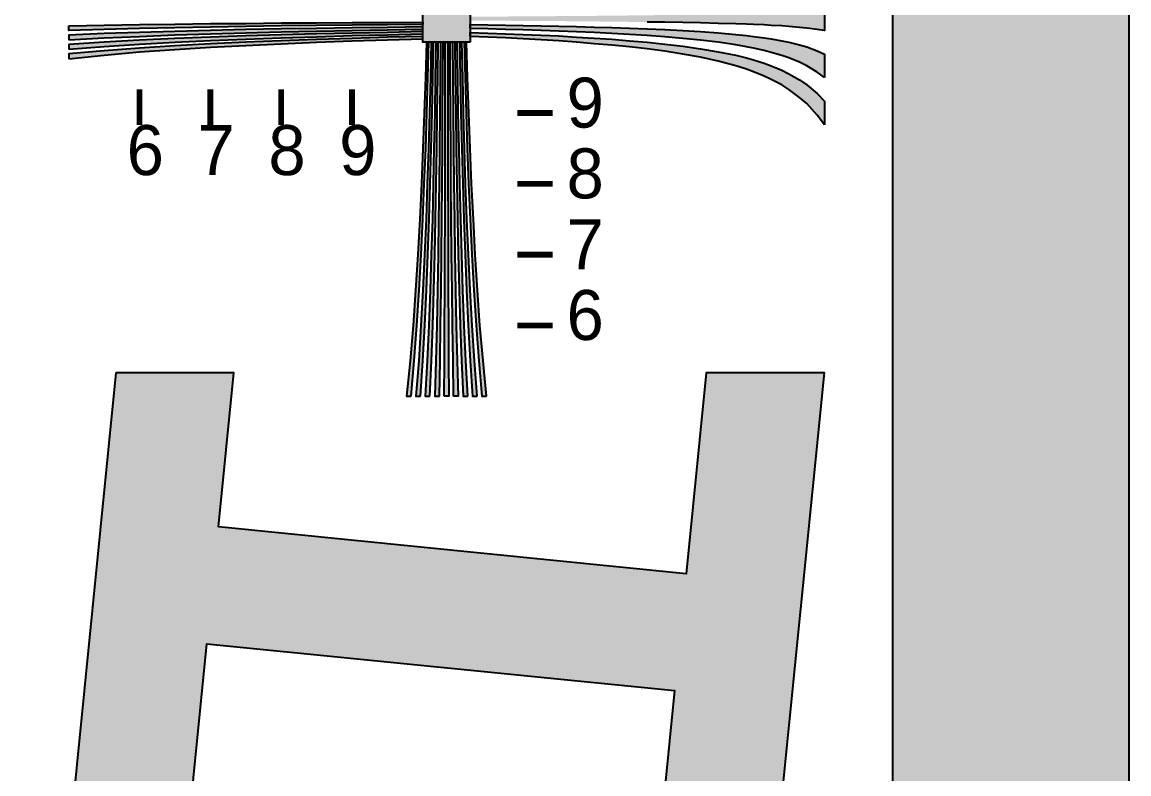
# Model space of a CAD drawing. Header units: millimetres. Extents: x 0 to 420, y 0 to 297.
# Drawn here: x 304 to 420, y 131.2 to 210 of the extents above; entities that cross this region are included whole.
import ezdxf

# ---------------------------------------------------------------- set-up
doc = ezdxf.new("R2010")
doc.units = ezdxf.units.MM
for name, color, linetype in [('FRAME', 7, 'Continuous'), ('GLUE', 1, 'Continuous'), ('LABELS', 7, 'Continuous'), ('PERIPHERY', 7, 'Continuous'), ('SFR', 7, 'Continuous')]:
    doc.layers.add(name, color=color, linetype=linetype)

msp = doc.modelspace()

# ---------------------------------------------------------------- hatches: boundary and pattern name
at = {"layer": 'FRAME', "true_color": 0x000000}
h = msp.add_hatch(color=7, dxfattribs=at)
h.dxf.hatch_style = 1
h.paths.add_polyline_path([(395.25, 272.25), (420, 272.25), (420, 24.75), (395.25, 24.75), (395.25, 272.25)])
at = {"layer": 'PERIPHERY', "true_color": 0x000000}
h = msp.add_hatch(color=7, dxfattribs=at)
h.dxf.hatch_style = 1
h.paths.add_polyline_path([(350.97, 207.9), (346.02, 207.9), (346.02, 212.85), (350.97, 212.85), (350.97, 207.9)])
h = msp.add_hatch(color=7, dxfattribs=at)
h.dxf.hatch_style = 1
h.paths.add_polyline_path([(388.1, 209.14), (387.35, 209.25), (386.24, 209.39), (385.5, 209.46), (384.38, 209.55), (383.64, 209.61), (382.53, 209.67), (381.79, 209.71), (380.67, 209.76), (379.93, 209.78), (378.82, 209.83), (376.96, 209.88), (375.1, 209.93), (373.25, 209.97), (371.39, 209.99), (369.53, 210.02), (367.68, 210.04), (365.82, 210.07), (363.97, 210.08), (362.11, 210.1), (360.25, 210.12), (358.4, 210.13), (356.54, 210.14), (354.68, 210.15), (352.83, 210.17), (350.97, 210.17), (350.97, 210.59), (352.83, 210.59), (354.68, 210.6), (356.54, 210.61), (358.4, 210.62), (360.25, 210.64), (362.11, 210.65), (363.97, 210.67), (365.82, 210.68), (367.68, 210.71), (369.53, 210.73), (371.39, 210.76), (373.25, 210.78), (375.1, 210.82), (376.96, 210.87), (378.82, 210.92), (379.93, 210.97), (380.67, 210.99), (381.79, 211.04), (382.53, 211.08), (383.64, 211.16), (384.38, 211.21), (385.5, 211.29), (386.24, 211.37), (387.35, 211.5), (388.1, 211.61), (388.1, 209.14)])
h = msp.add_hatch(color=7, dxfattribs=at)
h.dxf.hatch_style = 1
h.paths.add_polyline_path([(308.9, 209.63), (312.61, 209.7), (316.32, 209.76), (320.03, 209.81), (323.75, 209.85), (327.46, 209.88), (331.17, 209.92), (334.88, 209.94), (338.6, 209.97), (342.31, 209.98), (346.02, 210.01), (346.02, 209.76), (342.31, 209.72), (338.6, 209.69), (334.88, 209.65), (331.17, 209.61), (327.46, 209.55), (323.75, 209.5), (320.03, 209.43), (316.32, 209.35), (312.61, 209.25), (308.9, 209.14), (308.9, 209.63)])
h = msp.add_hatch(color=7, dxfattribs=at)
h.dxf.hatch_style = 1
h.paths.add_polyline_path([(308.9, 208.15), (312.61, 208.35), (316.32, 208.52), (320.03, 208.67), (323.75, 208.78), (327.46, 208.89), (331.17, 208.99), (334.88, 209.07), (338.6, 209.14), (342.31, 209.2), (346.02, 209.26), (346.02, 209.51), (342.31, 209.46), (338.6, 209.41), (334.88, 209.36), (331.17, 209.3), (327.46, 209.23), (323.75, 209.14), (320.03, 209.04), (316.32, 208.93), (312.61, 208.81), (308.9, 208.65), (308.9, 208.15)])
h = msp.add_hatch(color=7, dxfattribs=at)
h.dxf.hatch_style = 1
h.paths.add_polyline_path([(308.9, 207.16), (312.61, 207.46), (316.32, 207.69), (320.03, 207.9), (323.75, 208.08), (327.46, 208.24), (331.17, 208.37), (334.88, 208.48), (338.6, 208.6), (342.31, 208.68), (346.02, 208.77), (346.02, 209.02), (342.31, 208.94), (338.6, 208.87), (334.88, 208.78), (331.17, 208.68), (327.46, 208.56), (323.75, 208.43), (320.03, 208.29), (316.32, 208.11), (312.61, 207.9), (308.9, 207.66), (308.9, 207.16)])
h = msp.add_hatch(color=7, dxfattribs=at)
h.dxf.hatch_style = 1
h.paths.add_polyline_path([(388.1, 204.19), (387.35, 204.75), (386.24, 205.43), (385.5, 205.8), (384.38, 206.26), (383.64, 206.52), (382.53, 206.84), (381.79, 207.04), (380.67, 207.28), (379.93, 207.43), (378.82, 207.63), (376.96, 207.9), (375.1, 208.12), (373.25, 208.31), (371.39, 208.47), (369.53, 208.61), (367.68, 208.73), (365.82, 208.83), (363.97, 208.92), (362.11, 209), (360.25, 209.08), (358.4, 209.14), (356.54, 209.2), (354.68, 209.25), (352.83, 209.3), (350.97, 209.35), (350.97, 209.76), (352.83, 209.73), (354.68, 209.7), (356.54, 209.67), (358.4, 209.63), (360.25, 209.6), (362.11, 209.55), (363.97, 209.5), (365.82, 209.45), (367.68, 209.39), (369.53, 209.31), (371.39, 209.24), (373.25, 209.14), (375.1, 209.03), (376.96, 208.89), (378.82, 208.73), (379.93, 208.61), (380.67, 208.52), (381.79, 208.37), (382.53, 208.26), (383.64, 208.06), (384.38, 207.9), (385.5, 207.63), (386.24, 207.41), (387.35, 207), (388.1, 206.66), (388.1, 204.19)])
h = msp.add_hatch(color=7, dxfattribs=at)
h.dxf.hatch_style = 1
h.paths.add_polyline_path([(388.1, 199.24), (387.35, 200.25), (386.24, 201.47), (385.5, 202.12), (384.38, 202.95), (383.64, 203.42), (382.53, 204.01), (381.79, 204.36), (380.67, 204.81), (379.93, 205.07), (378.82, 205.43), (376.96, 205.92), (375.1, 206.33), (373.25, 206.66), (371.39, 206.95), (369.53, 207.2), (367.68, 207.41), (365.82, 207.59), (363.97, 207.75), (362.11, 207.9), (360.25, 208.04), (358.4, 208.15), (356.54, 208.26), (354.68, 208.35), (352.83, 208.43), (350.97, 208.52), (350.97, 208.93), (352.83, 208.87), (354.68, 208.8), (356.54, 208.73), (358.4, 208.64), (360.25, 208.56), (362.11, 208.44), (363.97, 208.33), (365.82, 208.21), (367.68, 208.06), (369.53, 207.9), (371.39, 207.71), (373.25, 207.49), (375.1, 207.22), (376.96, 206.91), (378.82, 206.53), (379.93, 206.25), (380.67, 206.04), (381.79, 205.7), (382.53, 205.43), (383.64, 204.97), (384.38, 204.6), (385.5, 203.95), (386.24, 203.45), (387.35, 202.51), (388.1, 201.71), (388.1, 199.24)])
h = msp.add_hatch(color=7, dxfattribs=at)
h.dxf.hatch_style = 1
h.paths.add_polyline_path([(308.9, 206.17), (312.61, 206.55), (316.32, 206.88), (320.03, 207.13), (323.75, 207.37), (327.46, 207.57), (331.17, 207.75), (334.88, 207.9), (338.6, 208.04), (342.31, 208.16), (346.02, 208.27), (346.02, 208.52), (342.31, 208.42), (338.6, 208.31), (334.88, 208.2), (331.17, 208.06), (327.46, 207.9), (323.75, 207.73), (320.03, 207.52), (316.32, 207.28), (312.61, 207), (308.9, 206.67), (308.9, 206.17)])
h = msp.add_hatch(color=7, dxfattribs=at)
h.dxf.hatch_style = 1
h.paths.add_polyline_path([(344.78, 170.78), (345.12, 174.49), (345.4, 178.2), (345.64, 181.91), (345.85, 185.63), (346.02, 189.34), (346.17, 193.05), (346.32, 196.76), (346.43, 200.48), (346.54, 204.19), (346.64, 207.9), (346.39, 207.9), (346.28, 204.19), (346.16, 200.48), (346.02, 196.76), (345.86, 193.05), (345.69, 189.34), (345.49, 185.63), (345.25, 181.91), (344.99, 178.2), (344.67, 174.49), (344.29, 170.78), (344.78, 170.78)])
h = msp.add_hatch(color=7, dxfattribs=at)
h.dxf.hatch_style = 1
h.paths.add_polyline_path([(345.77, 170.78), (346.02, 174.49), (346.23, 178.2), (346.4, 181.91), (346.55, 185.63), (346.68, 189.34), (346.79, 193.05), (346.9, 196.76), (346.99, 200.48), (347.06, 204.19), (347.13, 207.9), (346.89, 207.9), (346.8, 204.19), (346.71, 200.48), (346.6, 196.76), (346.48, 193.05), (346.36, 189.34), (346.2, 185.63), (346.02, 181.91), (345.81, 178.2), (345.58, 174.49), (345.28, 170.78), (345.77, 170.78)])
h = msp.add_hatch(color=7, dxfattribs=at)
h.dxf.hatch_style = 1
h.paths.add_polyline_path([(346.76, 170.78), (346.93, 174.49), (347.05, 178.2), (347.16, 181.91), (347.26, 185.63), (347.35, 189.34), (347.41, 193.05), (347.48, 196.76), (347.53, 200.48), (347.58, 204.19), (347.63, 207.9), (347.38, 207.9), (347.32, 204.19), (347.26, 200.48), (347.18, 196.76), (347.1, 193.05), (347.01, 189.34), (346.9, 185.63), (346.79, 181.91), (346.64, 178.2), (346.47, 174.49), (346.27, 170.78), (346.76, 170.78)])
h = msp.add_hatch(color=7, dxfattribs=at)
h.dxf.hatch_style = 1
h.paths.add_polyline_path([(347.75, 170.78), (347.82, 174.49), (347.88, 178.2), (347.93, 181.91), (347.96, 185.63), (348, 189.34), (348.03, 193.05), (348.06, 196.76), (348.09, 200.48), (348.1, 204.19), (348.13, 207.9), (347.88, 207.9), (347.84, 204.19), (347.8, 200.48), (347.77, 196.76), (347.72, 193.05), (347.67, 189.34), (347.62, 185.63), (347.54, 181.91), (347.47, 178.2), (347.37, 174.49), (347.26, 170.78), (347.75, 170.78)])
h = msp.add_hatch(color=7, dxfattribs=at)
h.dxf.hatch_style = 1
h.paths.add_polyline_path([(348.25, 170.78), (348.27, 174.49), (348.29, 178.2), (348.31, 181.91), (348.32, 185.63), (348.34, 189.34), (348.34, 193.05), (348.35, 196.76), (348.36, 200.48), (348.36, 204.19), (348.37, 207.9), (348.62, 207.9), (348.63, 204.19), (348.63, 200.48), (348.64, 196.76), (348.64, 193.05), (348.66, 189.34), (348.67, 185.63), (348.68, 181.91), (348.71, 178.2), (348.72, 174.49), (348.74, 170.78), (348.25, 170.78)])
h = msp.add_hatch(color=7, dxfattribs=at)
h.dxf.hatch_style = 1
h.paths.add_polyline_path([(349.24, 170.78), (349.18, 174.49), (349.12, 178.2), (349.07, 181.91), (349.03, 185.63), (348.99, 189.34), (348.95, 193.05), (348.93, 196.76), (348.9, 200.48), (348.89, 204.19), (348.87, 207.9), (349.11, 207.9), (349.15, 204.19), (349.19, 200.48), (349.23, 196.76), (349.26, 193.05), (349.33, 189.34), (349.38, 185.63), (349.45, 181.91), (349.52, 178.2), (349.62, 174.49), (349.73, 170.78), (349.24, 170.78)])
h = msp.add_hatch(color=7, dxfattribs=at)
h.dxf.hatch_style = 1
h.paths.add_polyline_path([(350.72, 170.78), (350.53, 174.49), (350.35, 178.2), (350.2, 181.91), (350.09, 185.63), (349.98, 189.34), (349.88, 193.05), (349.81, 196.76), (349.73, 200.48), (349.67, 204.19), (349.61, 207.9), (349.36, 207.9), (349.41, 204.19), (349.46, 200.48), (349.51, 196.76), (349.57, 193.05), (349.65, 189.34), (349.73, 185.63), (349.83, 181.91), (349.94, 178.2), (350.07, 174.49), (350.23, 170.78), (350.72, 170.78)])
h = msp.add_hatch(color=7, dxfattribs=at)
h.dxf.hatch_style = 1
h.paths.add_polyline_path([(351.71, 170.78), (351.42, 174.49), (351.18, 178.2), (350.97, 181.91), (350.8, 185.63), (350.64, 189.34), (350.5, 193.05), (350.39, 196.76), (350.28, 200.48), (350.19, 204.19), (350.11, 207.9), (349.86, 207.9), (349.93, 204.19), (350.01, 200.48), (350.09, 196.76), (350.19, 193.05), (350.32, 189.34), (350.44, 185.63), (350.59, 181.91), (350.76, 178.2), (350.97, 174.49), (351.22, 170.78), (351.71, 170.78)])
h = msp.add_hatch(color=7, dxfattribs=at)
h.dxf.hatch_style = 1
h.paths.add_polyline_path([(352.7, 170.78), (352.32, 174.49), (352, 178.2), (351.74, 181.91), (351.5, 185.63), (351.31, 189.34), (351.12, 193.05), (350.97, 196.76), (350.83, 200.48), (350.71, 204.19), (350.6, 207.9), (350.35, 207.9), (350.45, 204.19), (350.56, 200.48), (350.67, 196.76), (350.81, 193.05), (350.97, 189.34), (351.14, 185.63), (351.36, 181.91), (351.59, 178.2), (351.87, 174.49), (352.21, 170.78), (352.7, 170.78)])
at = {"layer": 'SFR', "true_color": 0x000000}
h = msp.add_hatch(color=7, dxfattribs=at)
h.dxf.hatch_style = 1
h.paths.add_polyline_path([(313.85, 173.25), (308.9, 123.75), (321.27, 123.75), (323.38, 144.82), (372.39, 139.92), (370.77, 123.75), (383.15, 123.75), (388.1, 173.25), (375.72, 173.25), (373.61, 152.17), (324.6, 157.08), (326.22, 173.25), (313.85, 173.25), (313.85, 173.25)])

# ---------------------------------------------------------------- linework, layer by layer
at = {"layer": 'FRAME', "color": 250}
msp.add_lwpolyline([(395.25, 272.25), (420, 272.25), (420, 24.75), (395.25, 24.75), (395.25, 272.25)], close=True, dxfattribs=at)
at = {"layer": 'FRAME', "color": 250, "true_color": 0x000000}
for points in [[(395.25, 272.25), (395.25, 24.75), (420, 24.75)], [(420, 24.75), (420, 272.25), (395.25, 272.25)]]:
    msp.add_solid(points, dxfattribs=at)
at = {"layer": 'GLUE', "color": 1, "lineweight": 18}
msp.add_lwpolyline([(0, 0), (420, 0), (420, 297), (0, 297), (0, 0)], dxfattribs=at)
at = {"layer": 'PERIPHERY', "color": 250}
for points in [[(350.97, 207.9), (346.02, 207.9), (346.02, 212.85), (350.97, 212.85), (350.97, 207.9)], [(308.9, 209.63), (312.61, 209.7), (316.32, 209.76), (320.03, 209.81), (323.75, 209.85), (327.46, 209.88), (331.17, 209.92), (334.88, 209.94), (338.6, 209.97), (342.31, 209.98), (346.02, 210.01), (346.02, 209.76), (342.31, 209.72), (338.6, 209.69), (334.88, 209.65), (331.17, 209.61), (327.46, 209.55), (323.75, 209.5), (320.03, 209.43), (316.32, 209.35), (312.61, 209.25), (308.9, 209.14), (308.9, 209.63)], [(308.9, 208.15), (312.61, 208.35), (316.32, 208.52), (320.03, 208.67), (323.75, 208.78), (327.46, 208.89), (331.17, 208.99), (334.88, 209.07), (338.6, 209.14), (342.31, 209.2), (346.02, 209.26), (346.02, 209.51), (342.31, 209.46), (338.6, 209.41), (334.88, 209.36), (331.17, 209.3), (327.46, 209.23), (323.75, 209.14), (320.03, 209.04), (316.32, 208.93), (312.61, 208.81), (308.9, 208.65), (308.9, 208.15)], [(308.9, 207.16), (312.61, 207.46), (316.32, 207.69), (320.03, 207.9), (323.75, 208.08), (327.46, 208.24), (331.17, 208.37), (334.88, 208.48), (338.6, 208.6), (342.31, 208.68), (346.02, 208.77), (346.02, 209.02), (342.31, 208.94), (338.6, 208.87), (334.88, 208.78), (331.17, 208.68), (327.46, 208.56), (323.75, 208.43), (320.03, 208.29), (316.32, 208.11), (312.61, 207.9), (308.9, 207.66), (308.9, 207.16)], [(388.1, 204.19), (387.35, 204.75), (386.24, 205.43), (385.5, 205.8), (384.38, 206.26), (383.64, 206.52), (382.53, 206.84), (381.79, 207.04), (380.67, 207.28), (379.93, 207.43), (378.82, 207.63), (376.96, 207.9), (375.1, 208.12), (373.25, 208.31), (371.39, 208.47), (369.53, 208.61), (367.68, 208.73), (365.82, 208.83), (363.97, 208.92), (362.11, 209), (360.25, 209.08), (358.4, 209.14), (356.54, 209.2), (354.68, 209.25), (352.83, 209.3), (350.97, 209.35), (350.97, 209.76), (352.83, 209.73), (354.68, 209.7), (356.54, 209.67), (358.4, 209.63), (360.25, 209.6), (362.11, 209.55), (363.97, 209.5), (365.82, 209.45), (367.68, 209.39), (369.53, 209.31), (371.39, 209.24), (373.25, 209.14), (375.1, 209.03), (376.96, 208.89), (378.82, 208.73), (379.93, 208.61), (380.67, 208.52), (381.79, 208.37), (382.53, 208.26), (383.64, 208.06), (384.38, 207.9), (385.5, 207.63), (386.24, 207.41), (387.35, 207), (388.1, 206.66), (388.1, 204.19)], [(388.1, 199.24), (387.35, 200.25), (386.24, 201.47), (385.5, 202.12), (384.38, 202.95), (383.64, 203.42), (382.53, 204.01), (381.79, 204.36), (380.67, 204.81), (379.93, 205.07), (378.82, 205.43), (376.96, 205.92), (375.1, 206.33), (373.25, 206.66), (371.39, 206.95), (369.53, 207.2), (367.68, 207.41), (365.82, 207.59), (363.97, 207.75), (362.11, 207.9), (360.25, 208.04), (358.4, 208.15), (356.54, 208.26), (354.68, 208.35), (352.83, 208.43), (350.97, 208.52), (350.97, 208.93), (352.83, 208.87), (354.68, 208.8), (356.54, 208.73), (358.4, 208.64), (360.25, 208.56), (362.11, 208.44), (363.97, 208.33), (365.82, 208.21), (367.68, 208.06), (369.53, 207.9), (371.39, 207.71), (373.25, 207.49), (375.1, 207.22), (376.96, 206.91), (378.82, 206.53), (379.93, 206.25), (380.67, 206.04), (381.79, 205.7), (382.53, 205.43), (383.64, 204.97), (384.38, 204.6), (385.5, 203.95), (386.24, 203.45), (387.35, 202.51), (388.1, 201.71), (388.1, 199.24)], [(308.9, 206.17), (312.61, 206.55), (316.32, 206.88), (320.03, 207.13), (323.75, 207.37), (327.46, 207.57), (331.17, 207.75), (334.88, 207.9), (338.6, 208.04), (342.31, 208.16), (346.02, 208.27), (346.02, 208.52), (342.31, 208.42), (338.6, 208.31), (334.88, 208.2), (331.17, 208.06), (327.46, 207.9), (323.75, 207.73), (320.03, 207.52), (316.32, 207.28), (312.61, 207), (308.9, 206.67), (308.9, 206.17)], [(344.78, 170.78), (345.12, 174.49), (345.4, 178.2), (345.64, 181.91), (345.85, 185.63), (346.02, 189.34), (346.17, 193.05), (346.32, 196.76), (346.43, 200.48), (346.54, 204.19), (346.64, 207.9), (346.39, 207.9), (346.28, 204.19), (346.16, 200.48), (346.02, 196.76), (345.86, 193.05), (345.69, 189.34), (345.49, 185.63), (345.25, 181.91), (344.99, 178.2), (344.67, 174.49), (344.29, 170.78), (344.78, 170.78)], [(345.77, 170.78), (346.02, 174.49), (346.23, 178.2), (346.4, 181.91), (346.55, 185.63), (346.68, 189.34), (346.79, 193.05), (346.9, 196.76), (346.99, 200.48), (347.06, 204.19), (347.13, 207.9), (346.89, 207.9), (346.8, 204.19), (346.71, 200.48), (346.6, 196.76), (346.48, 193.05), (346.36, 189.34), (346.2, 185.63), (346.02, 181.91), (345.81, 178.2), (345.58, 174.49), (345.28, 170.78), (345.77, 170.78)], [(346.76, 170.78), (346.93, 174.49), (347.05, 178.2), (347.16, 181.91), (347.26, 185.63), (347.35, 189.34), (347.41, 193.05), (347.48, 196.76), (347.53, 200.48), (347.58, 204.19), (347.63, 207.9), (347.38, 207.9), (347.32, 204.19), (347.26, 200.48), (347.18, 196.76), (347.1, 193.05), (347.01, 189.34), (346.9, 185.63), (346.79, 181.91), (346.64, 178.2), (346.47, 174.49), (346.27, 170.78), (346.76, 170.78)], [(347.75, 170.78), (347.82, 174.49), (347.88, 178.2), (347.93, 181.91), (347.96, 185.63), (348, 189.34), (348.03, 193.05), (348.06, 196.76), (348.09, 200.48), (348.1, 204.19), (348.13, 207.9), (347.88, 207.9), (347.84, 204.19), (347.8, 200.48), (347.77, 196.76), (347.72, 193.05), (347.67, 189.34), (347.62, 185.63), (347.54, 181.91), (347.47, 178.2), (347.37, 174.49), (347.26, 170.78), (347.75, 170.78)], [(348.25, 170.78), (348.27, 174.49), (348.29, 178.2), (348.31, 181.91), (348.32, 185.63), (348.34, 189.34), (348.34, 193.05), (348.35, 196.76), (348.36, 200.48), (348.36, 204.19), (348.37, 207.9), (348.62, 207.9), (348.63, 204.19), (348.63, 200.48), (348.64, 196.76), (348.64, 193.05), (348.66, 189.34), (348.67, 185.63), (348.68, 181.91), (348.71, 178.2), (348.72, 174.49), (348.74, 170.78), (348.25, 170.78)], [(349.24, 170.78), (349.18, 174.49), (349.12, 178.2), (349.07, 181.91), (349.03, 185.63), (348.99, 189.34), (348.95, 193.05), (348.93, 196.76), (348.9, 200.48), (348.89, 204.19), (348.87, 207.9), (349.11, 207.9), (349.15, 204.19), (349.19, 200.48), (349.23, 196.76), (349.26, 193.05), (349.33, 189.34), (349.38, 185.63), (349.45, 181.91), (349.52, 178.2), (349.62, 174.49), (349.73, 170.78), (349.24, 170.78)], [(350.72, 170.78), (350.53, 174.49), (350.35, 178.2), (350.2, 181.91), (350.09, 185.63), (349.98, 189.34), (349.88, 193.05), (349.81, 196.76), (349.73, 200.48), (349.67, 204.19), (349.61, 207.9), (349.36, 207.9), (349.41, 204.19), (349.46, 200.48), (349.51, 196.76), (349.57, 193.05), (349.65, 189.34), (349.73, 185.63), (349.83, 181.91), (349.94, 178.2), (350.07, 174.49), (350.23, 170.78), (350.72, 170.78)], [(351.71, 170.78), (351.42, 174.49), (351.18, 178.2), (350.97, 181.91), (350.8, 185.63), (350.64, 189.34), (350.5, 193.05), (350.39, 196.76), (350.28, 200.48), (350.19, 204.19), (350.11, 207.9), (349.86, 207.9), (349.93, 204.19), (350.01, 200.48), (350.09, 196.76), (350.19, 193.05), (350.32, 189.34), (350.44, 185.63), (350.59, 181.91), (350.76, 178.2), (350.97, 174.49), (351.22, 170.78), (351.71, 170.78)], [(352.7, 170.78), (352.32, 174.49), (352, 178.2), (351.74, 181.91), (351.5, 185.63), (351.31, 189.34), (351.12, 193.05), (350.97, 196.76), (350.83, 200.48), (350.71, 204.19), (350.6, 207.9), (350.35, 207.9), (350.45, 204.19), (350.56, 200.48), (350.67, 196.76), (350.81, 193.05), (350.97, 189.34), (351.14, 185.63), (351.36, 181.91), (351.59, 178.2), (351.87, 174.49), (352.21, 170.78), (352.7, 170.78)]]:
    msp.add_lwpolyline(points, close=True, dxfattribs=at)
msp.add_lwpolyline([(388.1, 211.61), (388.1, 209.14), (388.1, 209.14), (387.35, 209.25), (386.24, 209.39), (385.5, 209.46), (384.38, 209.55), (383.64, 209.61), (382.53, 209.67), (381.79, 209.71), (380.67, 209.76), (379.93, 209.78), (378.82, 209.83), (376.96, 209.88), (375.1, 209.93), (373.25, 209.97), (371.39, 209.99), (369.53, 210.02)], dxfattribs=at)
at = {"layer": 'PERIPHERY', "color": 250, "lineweight": 35, "const_width": 0.619}
for points in [[(316.32, 202.95), (316.32, 199.24)], [(323.75, 202.95), (323.75, 199.24)], [(331.17, 202.95), (331.17, 199.24)], [(338.6, 202.95), (338.6, 199.24)], [(355.92, 200.48), (359.63, 200.48)], [(355.92, 193.05), (359.63, 193.05)], [(355.92, 185.62), (359.63, 185.62)], [(355.92, 178.2), (359.63, 178.2)]]:
    msp.add_lwpolyline(points, dxfattribs=at)
at = {"layer": 'PERIPHERY', "color": 250, "true_color": 0x000000}
for points in [[(350.97, 207.9), (350.97, 212.85), (346.02, 212.85)], [(346.02, 212.85), (346.02, 207.9), (350.97, 207.9)], [(388.1, 209.14), (382.53, 211.08), (381.79, 211.04)], [(388.1, 209.14), (383.64, 211.16), (382.53, 211.08)], [(388.1, 209.14), (384.38, 211.21), (383.64, 211.16)], [(388.1, 209.14), (385.5, 211.29), (384.38, 211.21)], [(388.1, 209.14), (386.24, 211.37), (385.5, 211.29)], [(388.1, 209.14), (387.35, 211.5), (386.24, 211.37)], [(388.1, 209.14), (388.1, 211.61), (387.35, 211.5)], [(308.9, 209.63), (346.02, 209.76), (346.02, 210.01)], [(308.9, 209.63), (346.02, 210.01), (342.31, 209.98)], [(308.9, 209.63), (342.31, 209.98), (338.6, 209.97)], [(308.9, 209.63), (338.6, 209.97), (334.88, 209.94)], [(308.9, 209.63), (334.88, 209.94), (331.17, 209.92)], [(308.9, 209.63), (331.17, 209.92), (327.46, 209.88)], [(376.96, 210.87), (369.53, 210.02), (371.39, 209.99)], [(376.96, 210.87), (371.39, 209.99), (373.25, 209.97)], [(376.96, 210.87), (373.25, 209.97), (375.1, 209.93)], [(376.96, 210.87), (375.1, 209.93), (376.96, 209.88)], [(388.1, 209.14), (378.82, 210.92), (376.96, 210.87)], [(376.96, 210.87), (376.96, 209.88), (378.82, 209.83)], [(376.96, 210.87), (378.82, 209.83), (379.93, 209.78)], [(376.96, 210.87), (379.93, 209.78), (380.67, 209.76)], [(376.96, 210.87), (380.67, 209.76), (381.79, 209.71)], [(376.96, 210.87), (381.79, 209.71), (382.53, 209.67)], [(376.96, 210.87), (382.53, 209.67), (383.64, 209.61)], [(376.96, 210.87), (383.64, 209.61), (384.38, 209.55)], [(376.96, 210.87), (384.38, 209.55), (385.5, 209.46)], [(376.96, 210.87), (385.5, 209.46), (386.24, 209.39)], [(376.96, 210.87), (386.24, 209.39), (387.35, 209.25)], [(376.96, 210.87), (387.35, 209.25), (388.1, 209.14)], [(388.1, 209.14), (379.93, 210.97), (378.82, 210.92)], [(388.1, 209.14), (380.67, 210.99), (379.93, 210.97)], [(388.1, 209.14), (381.79, 211.04), (380.67, 210.99)], [(308.9, 209.63), (327.46, 209.88), (323.75, 209.85)], [(308.9, 209.63), (323.75, 209.85), (320.03, 209.81)], [(320.03, 209.81), (312.61, 209.7), (308.9, 209.63)], [(308.9, 209.63), (342.31, 209.72), (346.02, 209.76)], [(308.9, 209.63), (338.6, 209.69), (342.31, 209.72)], [(308.9, 209.63), (334.88, 209.65), (338.6, 209.69)], [(308.9, 209.63), (331.17, 209.61), (334.88, 209.65)], [(308.9, 209.63), (308.9, 209.14), (312.61, 209.25)], [(308.9, 209.63), (312.61, 209.25), (316.32, 209.35)], [(308.9, 209.63), (316.32, 209.35), (320.03, 209.43)], [(308.9, 209.63), (320.03, 209.43), (323.75, 209.5)], [(308.9, 209.63), (323.75, 209.5), (327.46, 209.55)], [(308.9, 209.63), (327.46, 209.55), (331.17, 209.61)], [(308.9, 208.65), (346.02, 209.26), (346.02, 209.51)], [(308.9, 208.65), (346.02, 209.51), (342.31, 209.46)], [(308.9, 208.65), (342.31, 209.46), (338.6, 209.41)], [(308.9, 208.65), (338.6, 209.41), (334.88, 209.36)], [(308.9, 208.65), (334.88, 209.36), (331.17, 209.3)], [(308.9, 208.65), (331.17, 209.3), (327.46, 209.23)], [(308.9, 208.65), (342.31, 209.2), (346.02, 209.26)], [(308.9, 208.65), (327.46, 209.23), (323.75, 209.14)], [(308.9, 208.65), (338.6, 209.14), (342.31, 209.2)], [(308.9, 208.65), (334.88, 209.07), (338.6, 209.14)], [(308.9, 208.65), (323.75, 209.14), (320.03, 209.04)], [(308.9, 208.65), (331.17, 208.99), (334.88, 209.07)], [(308.9, 208.65), (320.03, 209.04), (316.32, 208.93)], [(308.9, 207.66), (331.17, 208.37), (346.02, 209.02)], [(308.9, 207.66), (346.02, 209.02), (342.31, 208.94)], [(308.9, 208.65), (327.46, 208.89), (331.17, 208.99)], [(308.9, 207.66), (342.31, 208.94), (338.6, 208.87)], [(316.32, 208.93), (312.61, 208.81), (308.9, 208.65)], [(308.9, 208.65), (323.75, 208.78), (327.46, 208.89)], [(308.9, 207.66), (338.6, 208.87), (334.88, 208.78)], [(308.9, 207.66), (334.88, 208.78), (331.17, 208.68)], [(308.9, 208.65), (320.03, 208.67), (323.75, 208.78)], [(320.03, 209.81), (316.32, 209.76), (312.61, 209.7)], [(331.17, 208.37), (338.6, 208.6), (346.02, 209.02)], [(338.6, 208.6), (342.31, 208.68), (346.02, 209.02)], [(342.31, 208.68), (346.02, 208.77), (346.02, 209.02)], [(383.64, 208.06), (352.83, 209.73), (350.97, 209.76)], [(350.97, 209.76), (350.97, 209.35), (352.83, 209.3)], [(350.97, 209.76), (352.83, 209.3), (354.68, 209.25)], [(350.97, 209.76), (354.68, 209.25), (356.54, 209.2)], [(350.97, 209.76), (356.54, 209.2), (358.4, 209.14)], [(350.97, 209.76), (358.4, 209.14), (360.25, 209.08)], [(350.97, 209.76), (360.25, 209.08), (362.11, 209)], [(383.64, 208.06), (350.97, 209.76), (362.11, 209)], [(365.82, 208.21), (352.83, 208.87), (350.97, 208.93)], [(365.82, 208.21), (350.97, 208.93), (350.97, 208.52)], [(383.64, 208.06), (354.68, 209.7), (352.83, 209.73)], [(365.82, 208.21), (354.68, 208.8), (352.83, 208.87)], [(383.64, 208.06), (356.54, 209.67), (354.68, 209.7)], [(365.82, 208.21), (356.54, 208.73), (354.68, 208.8)], [(383.64, 208.06), (358.4, 209.63), (356.54, 209.67)], [(383.64, 208.06), (360.25, 209.6), (358.4, 209.63)], [(383.64, 208.06), (362.11, 209.55), (360.25, 209.6)], [(383.64, 208.06), (363.97, 209.5), (362.11, 209.55)], [(383.64, 208.06), (362.11, 209), (363.97, 208.92)], [(383.64, 208.06), (365.82, 209.45), (363.97, 209.5)], [(383.64, 208.06), (363.97, 208.92), (365.82, 208.83)], [(383.64, 208.06), (367.68, 209.39), (365.82, 209.45)], [(383.64, 208.06), (365.82, 208.83), (367.68, 208.73)], [(383.64, 208.06), (369.53, 209.31), (367.68, 209.39)], [(383.64, 208.06), (371.39, 209.24), (369.53, 209.31)], [(383.64, 208.06), (373.25, 209.14), (371.39, 209.24)], [(383.64, 208.06), (375.1, 209.03), (373.25, 209.14)], [(383.64, 208.06), (376.96, 208.89), (375.1, 209.03)], [(383.64, 208.06), (378.82, 208.73), (376.96, 208.89)], [(308.9, 207.66), (331.17, 208.68), (327.46, 208.56)], [(308.9, 208.65), (316.32, 208.52), (320.03, 208.67)], [(308.9, 208.65), (308.9, 208.15), (312.61, 208.35)], [(308.9, 208.65), (312.61, 208.35), (316.32, 208.52)], [(308.9, 207.66), (327.46, 208.56), (323.75, 208.43)], [(308.9, 206.67), (331.17, 207.75), (346.02, 208.52)], [(308.9, 206.67), (346.02, 208.52), (342.31, 208.42)], [(308.9, 207.66), (323.75, 208.43), (320.03, 208.29)], [(308.9, 206.67), (342.31, 208.42), (338.6, 208.31)], [(308.9, 207.66), (327.46, 208.24), (331.17, 208.37)], [(308.9, 206.67), (338.6, 208.31), (334.88, 208.2)], [(308.9, 207.66), (320.03, 208.29), (316.32, 208.11)], [(308.9, 207.66), (323.75, 208.08), (327.46, 208.24)], [(308.9, 206.67), (334.88, 208.2), (331.17, 208.06)], [(316.32, 208.11), (312.61, 207.9), (308.9, 207.66)], [(308.9, 207.66), (320.03, 207.9), (323.75, 208.08)], [(308.9, 206.67), (331.17, 208.06), (327.46, 207.9)], [(308.9, 206.67), (327.46, 207.9), (323.75, 207.73)], [(308.9, 207.66), (316.32, 207.69), (320.03, 207.9)], [(308.9, 206.67), (327.46, 207.57), (331.17, 207.75)], [(308.9, 206.67), (323.75, 207.73), (320.03, 207.52)], [(308.9, 207.66), (312.61, 207.46), (316.32, 207.69)], [(308.9, 207.66), (308.9, 207.16), (312.61, 207.46)], [(331.17, 208.37), (334.88, 208.48), (338.6, 208.6)], [(331.17, 207.75), (334.88, 207.9), (346.02, 208.52)], [(334.88, 207.9), (338.6, 208.04), (346.02, 208.52)], [(338.6, 208.04), (342.31, 208.16), (346.02, 208.52)], [(342.31, 208.16), (346.02, 208.27), (346.02, 208.52)], [(345.85, 185.63), (346.54, 204.19), (346.64, 207.9)], [(345.85, 185.63), (346.64, 207.9), (346.39, 207.9)], [(345.85, 185.63), (346.39, 207.9), (346.28, 204.19)], [(346.55, 185.63), (347.06, 204.19), (347.13, 207.9)], [(346.55, 185.63), (347.13, 207.9), (346.89, 207.9)], [(346.55, 185.63), (346.89, 207.9), (346.8, 204.19)], [(347.35, 189.34), (347.38, 207.9), (347.32, 204.19)], [(347.35, 189.34), (347.58, 204.19), (347.63, 207.9)], [(347.35, 189.34), (347.63, 207.9), (347.38, 207.9)], [(348.06, 196.76), (347.88, 207.9), (347.84, 204.19)], [(348.1, 204.19), (348.13, 207.9), (347.88, 207.9)], [(348.06, 196.76), (348.1, 204.19), (347.88, 207.9)], [(348.25, 170.78), (348.63, 204.19), (348.62, 207.9)], [(348.62, 207.9), (348.27, 174.49), (348.25, 170.78)], [(348.62, 207.9), (348.29, 178.2), (348.27, 174.49)], [(348.62, 207.9), (348.31, 181.91), (348.29, 178.2)], [(348.62, 207.9), (348.32, 185.63), (348.31, 181.91)], [(348.62, 207.9), (348.34, 189.34), (348.32, 185.63)], [(348.62, 207.9), (348.35, 196.76), (348.34, 193.05)], [(348.62, 207.9), (348.34, 193.05), (348.34, 189.34)], [(348.62, 207.9), (348.36, 200.48), (348.35, 196.76)], [(348.62, 207.9), (348.37, 207.9), (348.36, 204.19)], [(348.62, 207.9), (348.36, 204.19), (348.36, 200.48)], [(349.24, 170.78), (349.11, 207.9), (348.87, 207.9)], [(349.24, 170.78), (348.87, 207.9), (348.89, 204.19)], [(349.24, 170.78), (349.15, 204.19), (349.11, 207.9)], [(350.23, 170.78), (349.61, 207.9), (349.36, 207.9)], [(350.23, 170.78), (349.36, 207.9), (349.41, 204.19)], [(350.23, 170.78), (349.67, 204.19), (349.61, 207.9)], [(350.19, 204.19), (350.11, 207.9), (349.86, 207.9)], [(350.28, 200.48), (350.19, 204.19), (349.86, 207.9)], [(350.5, 193.05), (350.28, 200.48), (349.86, 207.9)], [(351.22, 170.78), (350.5, 193.05), (349.86, 207.9)], [(351.22, 170.78), (349.86, 207.9), (349.93, 204.19)], [(350.71, 204.19), (350.6, 207.9), (350.35, 207.9)], [(350.83, 200.48), (350.71, 204.19), (350.35, 207.9)], [(350.97, 196.76), (350.83, 200.48), (350.35, 207.9)], [(351.12, 193.05), (350.97, 196.76), (350.35, 207.9)], [(352.21, 170.78), (351.12, 193.05), (350.35, 207.9)], [(352.21, 170.78), (350.35, 207.9), (350.45, 204.19)], [(365.82, 208.21), (350.97, 208.52), (352.83, 208.43)], [(365.82, 208.21), (352.83, 208.43), (354.68, 208.35)], [(365.82, 208.21), (354.68, 208.35), (356.54, 208.26)], [(365.82, 208.21), (358.4, 208.64), (356.54, 208.73)], [(365.82, 208.21), (356.54, 208.26), (358.4, 208.15)], [(365.82, 208.21), (360.25, 208.56), (358.4, 208.64)], [(365.82, 208.21), (358.4, 208.15), (360.25, 208.04)], [(365.82, 208.21), (362.11, 208.44), (360.25, 208.56)], [(365.82, 208.21), (360.25, 208.04), (362.11, 207.9)], [(365.82, 208.21), (363.97, 208.33), (362.11, 208.44)], [(365.82, 208.21), (362.11, 207.9), (363.97, 207.75)], [(365.82, 208.21), (363.97, 207.75), (365.82, 207.59)], [(384.38, 204.6), (367.68, 208.06), (365.82, 208.21)], [(365.82, 208.21), (365.82, 207.59), (367.68, 207.41)], [(365.82, 208.21), (367.68, 207.41), (369.53, 207.2)], [(365.82, 208.21), (369.53, 207.2), (371.39, 206.95)], [(365.82, 208.21), (371.39, 206.95), (373.25, 206.66)], [(365.82, 208.21), (373.25, 206.66), (375.1, 206.33)], [(384.38, 204.6), (365.82, 208.21), (375.1, 206.33)], [(383.64, 208.06), (367.68, 208.73), (369.53, 208.61)], [(384.38, 204.6), (369.53, 207.9), (367.68, 208.06)], [(383.64, 208.06), (369.53, 208.61), (371.39, 208.47)], [(384.38, 204.6), (371.39, 207.71), (369.53, 207.9)], [(383.64, 208.06), (371.39, 208.47), (373.25, 208.31)], [(384.38, 204.6), (373.25, 207.49), (371.39, 207.71)], [(383.64, 208.06), (373.25, 208.31), (375.1, 208.12)], [(383.64, 208.06), (375.1, 208.12), (376.96, 207.9)], [(383.64, 208.06), (376.96, 207.9), (378.82, 207.63)], [(383.64, 208.06), (379.93, 208.61), (378.82, 208.73)], [(383.64, 208.06), (378.82, 207.63), (379.93, 207.43)], [(383.64, 208.06), (380.67, 208.52), (379.93, 208.61)], [(383.64, 208.06), (379.93, 207.43), (380.67, 207.28)], [(383.64, 208.06), (381.79, 208.37), (380.67, 208.52)], [(383.64, 208.06), (380.67, 207.28), (381.79, 207.04)], [(383.64, 208.06), (382.53, 208.26), (381.79, 208.37)], [(383.64, 208.06), (381.79, 207.04), (382.53, 206.84)], [(383.64, 208.06), (382.53, 206.84), (383.64, 206.52)], [(388.1, 204.19), (384.38, 207.9), (383.64, 208.06)], [(383.64, 208.06), (383.64, 206.52), (384.38, 206.26)], [(383.64, 208.06), (384.38, 206.26), (385.5, 205.8)], [(383.64, 208.06), (385.5, 205.8), (386.24, 205.43)], [(383.64, 208.06), (386.24, 205.43), (387.35, 204.75)], [(383.64, 208.06), (387.35, 204.75), (388.1, 204.19)], [(388.1, 204.19), (385.5, 207.63), (384.38, 207.9)], [(388.1, 204.19), (386.24, 207.41), (385.5, 207.63)], [(308.9, 206.67), (323.75, 207.37), (327.46, 207.57)], [(308.9, 206.67), (320.03, 207.52), (316.32, 207.28)], [(308.9, 206.67), (320.03, 207.13), (323.75, 207.37)], [(316.32, 207.28), (312.61, 207), (308.9, 206.67)], [(308.9, 206.67), (316.32, 206.88), (320.03, 207.13)], [(308.9, 206.67), (312.61, 206.55), (316.32, 206.88)], [(308.9, 206.67), (308.9, 206.17), (312.61, 206.55)], [(384.38, 204.6), (375.1, 207.22), (373.25, 207.49)], [(384.38, 204.6), (376.96, 206.91), (375.1, 207.22)], [(384.38, 204.6), (378.82, 206.53), (376.96, 206.91)], [(384.38, 204.6), (379.93, 206.25), (378.82, 206.53)], [(388.1, 204.19), (387.35, 207), (386.24, 207.41)], [(388.1, 204.19), (388.1, 206.66), (387.35, 207)], [(384.38, 204.6), (375.1, 206.33), (376.96, 205.92)], [(384.38, 204.6), (376.96, 205.92), (378.82, 205.43)], [(384.38, 204.6), (378.82, 205.43), (379.93, 205.07)], [(384.38, 204.6), (380.67, 206.04), (379.93, 206.25)], [(384.38, 204.6), (381.79, 205.7), (380.67, 206.04)], [(384.38, 204.6), (382.53, 205.43), (381.79, 205.7)], [(384.38, 204.6), (383.64, 204.97), (382.53, 205.43)], [(345.85, 185.63), (346.43, 200.48), (346.54, 204.19)], [(345.85, 185.63), (346.28, 204.19), (346.16, 200.48)], [(346.55, 185.63), (346.99, 200.48), (347.06, 204.19)], [(346.55, 185.63), (346.8, 204.19), (346.71, 200.48)], [(347.35, 189.34), (347.32, 204.19), (347.26, 200.48)], [(347.35, 189.34), (347.53, 200.48), (347.58, 204.19)], [(348.06, 196.76), (347.84, 204.19), (347.8, 200.48)], [(348.06, 196.76), (348.09, 200.48), (348.1, 204.19)], [(348.25, 170.78), (348.63, 200.48), (348.63, 204.19)], [(349.24, 170.78), (348.89, 204.19), (348.9, 200.48)], [(349.24, 170.78), (349.19, 200.48), (349.15, 204.19)], [(350.23, 170.78), (349.41, 204.19), (349.46, 200.48)], [(350.23, 170.78), (349.73, 200.48), (349.67, 204.19)], [(351.22, 170.78), (349.93, 204.19), (350.01, 200.48)], [(352.21, 170.78), (350.45, 204.19), (350.56, 200.48)], [(384.38, 204.6), (379.93, 205.07), (380.67, 204.81)], [(384.38, 204.6), (380.67, 204.81), (381.79, 204.36)], [(384.38, 204.6), (381.79, 204.36), (382.53, 204.01)], [(384.38, 204.6), (382.53, 204.01), (383.64, 203.42)], [(384.38, 204.6), (383.64, 203.42), (384.38, 202.95)], [(388.1, 199.24), (385.5, 203.95), (384.38, 204.6)], [(384.38, 204.6), (384.38, 202.95), (385.5, 202.12)], [(384.38, 204.6), (385.5, 202.12), (386.24, 201.47)], [(384.38, 204.6), (386.24, 201.47), (387.35, 200.25)], [(384.38, 204.6), (387.35, 200.25), (388.1, 199.24)], [(388.1, 199.24), (386.24, 203.45), (385.5, 203.95)], [(388.1, 199.24), (387.35, 202.51), (386.24, 203.45)], [(388.1, 199.24), (388.1, 201.71), (387.35, 202.51)], [(345.85, 185.63), (346.32, 196.76), (346.43, 200.48)], [(345.85, 185.63), (346.16, 200.48), (346.02, 196.76)], [(346.55, 185.63), (346.9, 196.76), (346.99, 200.48)], [(346.55, 185.63), (346.71, 200.48), (346.6, 196.76)], [(347.35, 189.34), (347.26, 200.48), (347.18, 196.76)], [(347.35, 189.34), (347.41, 193.05), (347.53, 200.48)], [(347.41, 193.05), (347.48, 196.76), (347.53, 200.48)], [(348.06, 196.76), (347.8, 200.48), (347.77, 196.76)], [(348.25, 170.78), (348.64, 196.76), (348.63, 200.48)], [(349.24, 170.78), (348.9, 200.48), (348.93, 196.76)], [(349.24, 170.78), (349.23, 196.76), (349.19, 200.48)], [(350.23, 170.78), (349.46, 200.48), (349.51, 196.76)], [(350.23, 170.78), (349.81, 196.76), (349.73, 200.48)], [(351.22, 170.78), (350.01, 200.48), (350.09, 196.76)], [(350.5, 193.05), (350.39, 196.76), (350.28, 200.48)], [(352.21, 170.78), (350.56, 200.48), (350.67, 196.76)], [(345.85, 185.63), (346.17, 193.05), (346.32, 196.76)], [(345.85, 185.63), (346.02, 196.76), (345.86, 193.05)], [(346.55, 185.63), (346.6, 196.76), (346.48, 193.05)], [(346.55, 185.63), (346.79, 193.05), (346.9, 196.76)], [(347.35, 189.34), (347.18, 196.76), (347.1, 193.05)], [(347.26, 170.78), (348.03, 193.05), (348.06, 196.76)], [(348.06, 196.76), (347.37, 174.49), (347.26, 170.78)], [(348.06, 196.76), (347.47, 178.2), (347.37, 174.49)], [(348.06, 196.76), (347.54, 181.91), (347.47, 178.2)], [(348.06, 196.76), (347.62, 185.63), (347.54, 181.91)], [(348.06, 196.76), (347.67, 189.34), (347.62, 185.63)], [(348.06, 196.76), (347.72, 193.05), (347.67, 189.34)], [(348.06, 196.76), (347.77, 196.76), (347.72, 193.05)], [(348.25, 170.78), (348.64, 193.05), (348.64, 196.76)], [(349.24, 170.78), (348.93, 196.76), (348.95, 193.05)], [(349.24, 170.78), (349.26, 193.05), (349.23, 196.76)], [(350.23, 170.78), (349.51, 196.76), (349.57, 193.05)], [(350.23, 170.78), (349.88, 193.05), (349.81, 196.76)], [(351.22, 170.78), (350.09, 196.76), (350.19, 193.05)], [(352.21, 170.78), (350.67, 196.76), (350.81, 193.05)], [(345.85, 185.63), (345.86, 193.05), (345.69, 189.34)], [(345.85, 185.63), (346.02, 189.34), (346.17, 193.05)], [(346.55, 185.63), (346.48, 193.05), (346.36, 189.34)], [(346.55, 185.63), (346.68, 189.34), (346.79, 193.05)], [(347.35, 189.34), (347.1, 193.05), (347.01, 189.34)], [(347.26, 170.78), (348, 189.34), (348.03, 193.05)], [(348.25, 170.78), (348.66, 189.34), (348.64, 193.05)], [(349.24, 170.78), (348.95, 193.05), (348.99, 189.34)], [(349.24, 170.78), (349.33, 189.34), (349.26, 193.05)], [(350.23, 170.78), (349.57, 193.05), (349.65, 189.34)], [(350.23, 170.78), (349.98, 189.34), (349.88, 193.05)], [(351.22, 170.78), (350.19, 193.05), (350.32, 189.34)], [(351.22, 170.78), (350.64, 189.34), (350.5, 193.05)], [(352.21, 170.78), (350.81, 193.05), (350.97, 189.34)], [(352.21, 170.78), (351.31, 189.34), (351.12, 193.05)], [(345.85, 185.63), (345.69, 189.34), (345.49, 185.63)], [(346.55, 185.63), (346.36, 189.34), (346.2, 185.63)], [(346.27, 170.78), (347.26, 185.63), (347.35, 189.34)], [(347.35, 189.34), (346.47, 174.49), (346.27, 170.78)], [(347.35, 189.34), (346.64, 178.2), (346.47, 174.49)], [(347.35, 189.34), (346.79, 181.91), (346.64, 178.2)], [(347.35, 189.34), (346.9, 185.63), (346.79, 181.91)], [(347.35, 189.34), (347.01, 189.34), (346.9, 185.63)], [(347.26, 170.78), (347.96, 185.63), (348, 189.34)], [(348.25, 170.78), (348.67, 185.63), (348.66, 189.34)], [(349.24, 170.78), (348.99, 189.34), (349.03, 185.63)], [(349.24, 170.78), (349.38, 185.63), (349.33, 189.34)], [(350.23, 170.78), (349.65, 189.34), (349.73, 185.63)], [(350.23, 170.78), (350.09, 185.63), (349.98, 189.34)], [(351.22, 170.78), (350.32, 189.34), (350.44, 185.63)], [(351.22, 170.78), (350.8, 185.63), (350.64, 189.34)], [(352.21, 170.78), (350.97, 189.34), (351.14, 185.63)], [(352.21, 170.78), (351.5, 185.63), (351.31, 189.34)], [(344.29, 170.78), (345.64, 181.91), (345.85, 185.63)], [(345.85, 185.63), (344.67, 174.49), (344.29, 170.78)], [(345.85, 185.63), (344.99, 178.2), (344.67, 174.49)], [(345.85, 185.63), (345.25, 181.91), (344.99, 178.2)], [(345.85, 185.63), (345.49, 185.63), (345.25, 181.91)], [(345.28, 170.78), (346.4, 181.91), (346.55, 185.63)], [(346.55, 185.63), (345.58, 174.49), (345.28, 170.78)], [(346.55, 185.63), (345.81, 178.2), (345.58, 174.49)], [(346.55, 185.63), (346.02, 181.91), (345.81, 178.2)], [(346.55, 185.63), (346.2, 185.63), (346.02, 181.91)], [(346.27, 170.78), (347.16, 181.91), (347.26, 185.63)], [(347.26, 170.78), (347.93, 181.91), (347.96, 185.63)], [(348.25, 170.78), (348.68, 181.91), (348.67, 185.63)], [(349.24, 170.78), (349.03, 185.63), (349.07, 181.91)], [(349.24, 170.78), (349.45, 181.91), (349.38, 185.63)], [(350.23, 170.78), (349.73, 185.63), (349.83, 181.91)], [(350.23, 170.78), (350.2, 181.91), (350.09, 185.63)], [(351.22, 170.78), (350.44, 185.63), (350.59, 181.91)], [(351.22, 170.78), (350.97, 181.91), (350.8, 185.63)], [(352.21, 170.78), (351.14, 185.63), (351.36, 181.91)], [(352.21, 170.78), (351.74, 181.91), (351.5, 185.63)], [(344.29, 170.78), (345.4, 178.2), (345.64, 181.91)], [(345.28, 170.78), (346.23, 178.2), (346.4, 181.91)], [(346.27, 170.78), (347.05, 178.2), (347.16, 181.91)], [(347.26, 170.78), (347.88, 178.2), (347.93, 181.91)], [(348.25, 170.78), (348.71, 178.2), (348.68, 181.91)], [(349.07, 181.91), (349.12, 178.2), (349.18, 174.49)], [(349.07, 181.91), (349.18, 174.49), (349.24, 170.78)], [(349.24, 170.78), (349.52, 178.2), (349.45, 181.91)], [(350.23, 170.78), (349.83, 181.91), (349.94, 178.2)], [(350.23, 170.78), (350.35, 178.2), (350.2, 181.91)], [(351.22, 170.78), (350.59, 181.91), (350.76, 178.2)], [(351.22, 170.78), (351.18, 178.2), (350.97, 181.91)], [(352.21, 170.78), (351.36, 181.91), (351.59, 178.2)], [(352.21, 170.78), (352, 178.2), (351.74, 181.91)], [(344.29, 170.78), (345.12, 174.49), (345.4, 178.2)], [(345.28, 170.78), (346.02, 174.49), (346.23, 178.2)], [(346.27, 170.78), (346.93, 174.49), (347.05, 178.2)], [(347.26, 170.78), (347.82, 174.49), (347.88, 178.2)], [(348.25, 170.78), (348.72, 174.49), (348.71, 178.2)], [(349.24, 170.78), (349.62, 174.49), (349.52, 178.2)], [(349.94, 178.2), (350.07, 174.49), (350.23, 170.78)], [(350.23, 170.78), (350.53, 174.49), (350.35, 178.2)], [(350.76, 178.2), (350.97, 174.49), (351.22, 170.78)], [(351.22, 170.78), (351.42, 174.49), (351.18, 178.2)], [(351.59, 178.2), (351.87, 174.49), (352.21, 170.78)], [(352.21, 170.78), (352.32, 174.49), (352, 178.2)], [(344.29, 170.78), (344.78, 170.78), (345.12, 174.49)], [(345.28, 170.78), (345.77, 170.78), (346.02, 174.49)], [(346.27, 170.78), (346.76, 170.78), (346.93, 174.49)], [(347.26, 170.78), (347.75, 170.78), (347.82, 174.49)], [(348.25, 170.78), (348.74, 170.78), (348.72, 174.49)], [(349.24, 170.78), (349.73, 170.78), (349.62, 174.49)], [(350.23, 170.78), (350.72, 170.78), (350.53, 174.49)], [(351.22, 170.78), (351.71, 170.78), (351.42, 174.49)], [(352.21, 170.78), (352.7, 170.78), (352.32, 174.49)]]:
    msp.add_solid(points, dxfattribs=at)
at = {"layer": 'SFR', "color": 250}
msp.add_lwpolyline([(313.85, 173.25), (308.9, 123.75), (321.27, 123.75), (323.38, 144.82), (372.39, 139.92), (370.77, 123.75), (383.15, 123.75), (388.1, 173.25), (375.72, 173.25), (373.61, 152.17), (324.6, 157.08), (326.22, 173.25), (313.85, 173.25), (313.85, 173.25)], close=True, dxfattribs=at)
at = {"layer": 'SFR', "color": 250, "true_color": 0x000000}
for points in [[(313.85, 173.25), (313.85, 173.25), (308.9, 123.75)], [(313.85, 173.25), (308.9, 123.75), (321.27, 123.75)], [(313.85, 173.25), (321.27, 123.75), (323.38, 144.82)], [(313.85, 173.25), (323.38, 144.82), (324.6, 157.08)], [(324.6, 157.08), (326.22, 173.25), (313.85, 173.25)], [(372.39, 139.92), (383.15, 123.75), (388.1, 173.25)], [(372.39, 139.92), (388.1, 173.25), (373.61, 152.17)], [(388.1, 173.25), (375.72, 173.25), (373.61, 152.17)], [(323.38, 144.82), (373.61, 152.17), (324.6, 157.08)], [(323.38, 144.82), (372.39, 139.92), (373.61, 152.17)], [(372.39, 139.92), (370.77, 123.75), (383.15, 123.75)]]:
    msp.add_solid(points, dxfattribs=at)

# ---------------------------------------------------------------- texts
at = {"layer": 'LABELS', "color": 250}
for s, p in [('9', (361.08, 198.95)), ('6', (314.98, 193.97)), ('7', (322.4, 193.97)), ('8', (329.83, 193.97)), ('9', (337.25, 193.97)), ('8', (361.08, 191.53)), ('7', (361.08, 184.1)), ('6', (361.08, 176.68))]:
    msp.add_text(s, height=5.24, dxfattribs=at).set_placement(p)

doc.saveas('drawing.dxf')
